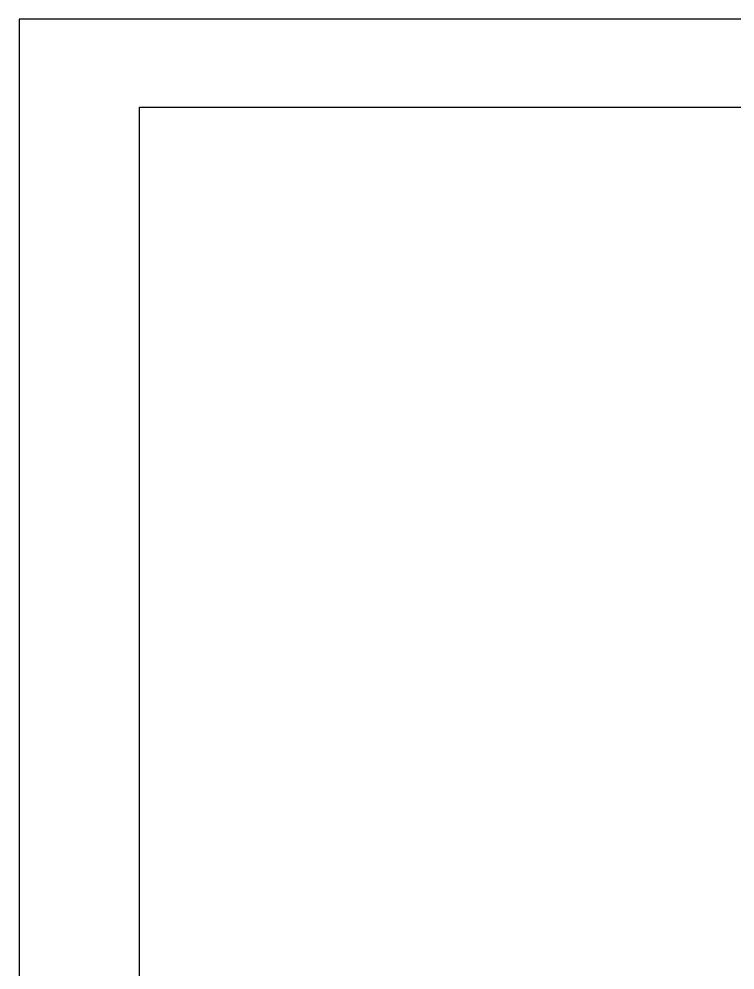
# Model space of a CAD drawing. Extents: x 15674 to 16268, y -53752 to -53332.
# Drawn here: x 15674.2 to 15828.7, y -53536.7 to -53331.6 of the extents above; entities that cross this region are included whole.
import ezdxf

# ---------------------------------------------------------------- set-up
doc = ezdxf.new("R2010")
doc.units = 0
doc.header["$LTSCALE"] = 7
doc.header["$MEASUREMENT"] = 0
doc.layers.get('0').update_dxf_attribs({"color": 2, "linetype": 'CONTINUOUS'})
doc.layers.add('TXT', color=4, linetype='CONTINUOUS')

msp = doc.modelspace()

# ---------------------------------------------------------------- linework, layer by layer
at = {"linetype": 'Continuous'}
msp.add_lwpolyline([(15674.18722142627, -53751.62256309762), (16268.18722142629, -53751.62256309762), (16268.18722142629, -53331.62256309761), (15674.18722142627, -53331.62256309761)], close=True, dxfattribs=at)
at = {"layer": 'TXT', "color": 4}
for p, q in [((15700.18722142626, -53350.62256309762), (16254.18722142627, -53350.62256309762)), ((15700.18722142626, -53740.62256309762), (15700.18722142626, -53350.62256309762))]:
    msp.add_line(p, q, dxfattribs=at)

doc.saveas('drawing.dxf')
